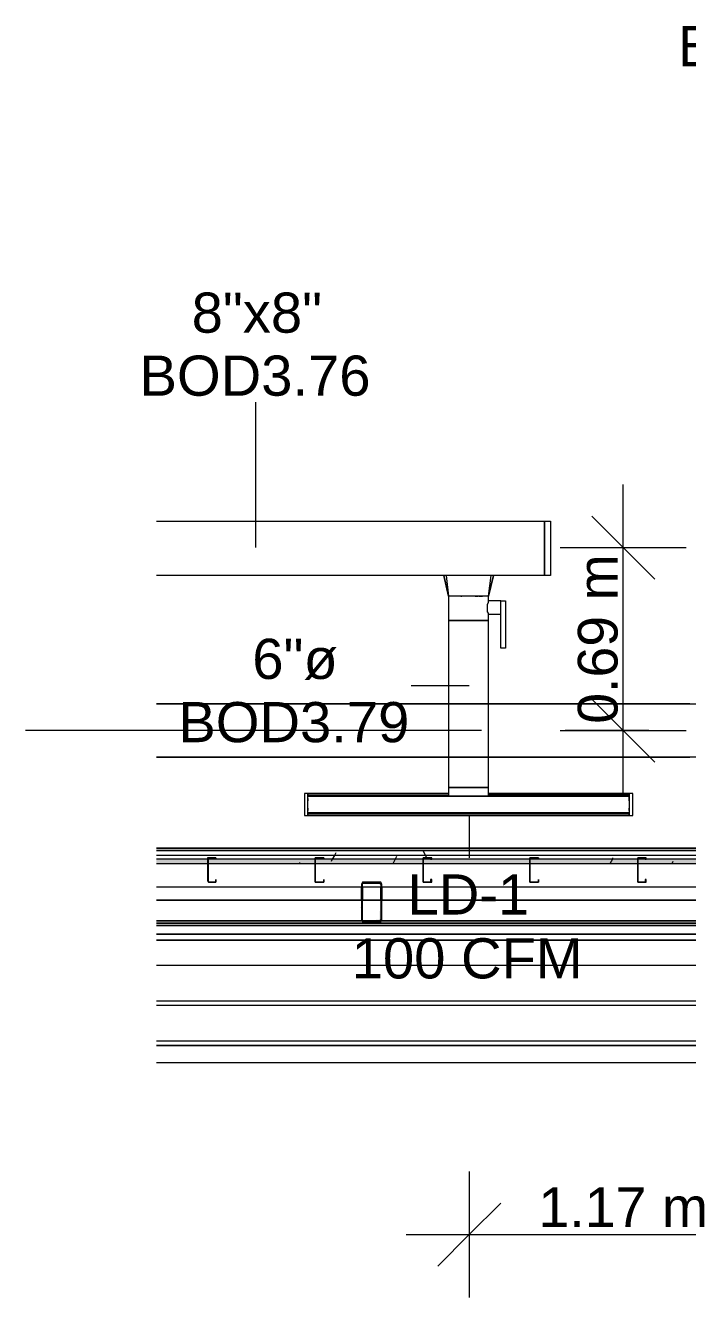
# Model space of a CAD drawing. Header units: metres. Extents: x -2 to 237, y -8 to 52.
# Drawn here: x 3.802 to 6.303, y 7.216 to 12.027 of the extents above; entities that cross this region are included whole.
import ezdxf

# ---------------------------------------------------------------- set-up
doc = ezdxf.new("R2010")
doc.units = ezdxf.units.M
doc.layers.add('HVAC - Ductos', color=5, linetype='Continuous', lineweight=0)
doc.layers.add('PDF2_Text', color=7, linetype='Continuous', lineweight=0)
doc.layers.add('PDF2_Geometry', color=7, linetype='Continuous', lineweight=0, true_color=0xaaaaaa)
doc.layers.add('PDF2_Solid Fills', color=7, linetype='Continuous', lineweight=0, true_color=0xffffff)
doc.styles.add('PDF Helvetica', font='')
doc.styles.get('PDF Helvetica').set_extended_font_data('Helvetica')

msp = doc.modelspace()

# ---------------------------------------------------------------- hatches: boundary and pattern name
at = {"layer": 'PDF2_Solid Fills', "lineweight": 0, "transparency": 33554559}
h = msp.add_hatch(color=256, dxfattribs=at)
h.paths.add_polyline_path([(4.4889, 8.8563), (4.4889, 8.8747), (4.2965, 8.8747), (4.2965, 8.8563)])
h.paths.add_polyline_path([(51.1672, 8.8747), (51.1672, 8.8563), (54.0034, 8.8563), (54.0034, 8.8747)])
h.paths.add_polyline_path([(54.0079, 8.8747), (54.0079, 8.8563), (56.033, 8.8563), (56.033, 8.8747)])
h.paths.add_polyline_path([(56.0376, 8.8747), (56.0376, 8.8563), (56.4317, 8.8563), (56.4317, 8.8747)])
h.paths.add_polyline_path([(49.1376, 8.8747), (49.1376, 8.8563), (51.1627, 8.8563), (51.1627, 8.8747)])
h.paths.add_polyline_path([(48.3266, 8.8747), (48.3266, 8.8563), (49.133, 8.8563), (49.133, 8.8747)])
h.paths.add_polyline_path([(46.2969, 8.8747), (46.2969, 8.8563), (48.322, 8.8563), (48.322, 8.8747)])
h.paths.add_polyline_path([(44.2672, 8.8747), (44.2672, 8.8563), (46.2923, 8.8563), (46.2923, 8.8747)])
h.paths.add_polyline_path([(43.4563, 8.8747), (43.4563, 8.8563), (44.2627, 8.8563), (44.2627, 8.8747)])
h.paths.add_polyline_path([(41.4266, 8.8747), (41.4266, 8.8563), (43.4517, 8.8563), (43.4517, 8.8747)])
h.paths.add_polyline_path([(39.3969, 8.8747), (39.3969, 8.8563), (41.422, 8.8563), (41.422, 8.8747)])
h.paths.add_polyline_path([(38.5859, 8.8747), (38.5859, 8.8563), (39.3923, 8.8563), (39.3923, 8.8747)])
h.paths.add_polyline_path([(36.5562, 8.8747), (36.5562, 8.8563), (38.5813, 8.8563), (38.5813, 8.8747)])
h.paths.add_polyline_path([(33.7156, 8.8747), (33.7156, 8.8563), (36.5516, 8.8563), (36.5516, 8.8747)])
h.paths.add_polyline_path([(31.6859, 8.8747), (31.6859, 8.8563), (33.711, 8.8563), (33.711, 8.8747)])
h.paths.add_polyline_path([(28.8453, 8.8747), (28.8453, 8.8563), (31.6813, 8.8563), (31.6813, 8.8747)])
h.paths.add_polyline_path([(26.8155, 8.8747), (26.8155, 8.8563), (28.8407, 8.8563), (28.8407, 8.8747)])
h.paths.add_polyline_path([(26.0046, 8.8747), (26.0046, 8.8563), (26.8109, 8.8563), (26.8109, 8.8747)])
h.paths.add_polyline_path([(23.9749, 8.8747), (23.9749, 8.8563), (26, 8.8563), (26, 8.8747)])
h.paths.add_polyline_path([(21.9452, 8.8747), (21.9452, 8.8563), (23.9703, 8.8563), (23.9703, 8.8747)])
h.paths.add_polyline_path([(21.1343, 8.8747), (21.1343, 8.8563), (21.9406, 8.8563), (21.9406, 8.8747)])
h.paths.add_polyline_path([(19.1046, 8.8747), (19.1046, 8.8563), (21.1297, 8.8563), (21.1297, 8.8747)])
h.paths.add_polyline_path([(17.0748, 8.8747), (17.0748, 8.8563), (19.1, 8.8563), (19.1, 8.8747)])
h.paths.add_polyline_path([(16.2639, 8.8747), (16.2639, 8.8563), (17.0702, 8.8563), (17.0702, 8.8747)])
h.paths.add_polyline_path([(14.2342, 8.8747), (14.2342, 8.8563), (16.2593, 8.8563), (16.2593, 8.8747)])
h.paths.add_polyline_path([(11.3936, 8.8747), (11.3936, 8.8563), (14.2296, 8.8563), (14.2296, 8.8747)])
h.paths.add_polyline_path([(9.3639, 8.8747), (9.3639, 8.8563), (11.389, 8.8563), (11.389, 8.8747)])
h.paths.add_polyline_path([(6.5232, 8.8747), (6.5232, 8.8563), (9.3593, 8.8563), (9.3593, 8.8747)])
h.paths.add_polyline_path([(4.4935, 8.8747), (4.4935, 8.8563), (6.5186, 8.8563), (6.5186, 8.8747)])
h = msp.add_hatch(color=256, dxfattribs=at)
h.paths.add_polyline_path([(5.1441, 8.7785), (5.1396, 8.6456), (5.0754, 8.641), (5.1441, 8.6365), (5.1441, 8.641), (5.1487, 8.7785)])
h.paths.add_polyline_path([(5.1487, 8.7831), (5.1487, 8.7876), (5.08, 8.7876)])
h.paths.add_polyline_path([(5.0754, 8.7785), (5.0708, 8.7785), (5.0708, 8.6456)])

# ---------------------------------------------------------------- linework, layer by layer
at = {"layer": 'HVAC - Ductos', "lineweight": 0}
for points in [[(4.6722, 10.0522), (4.6722, 10.602)], [(6.0605, 9.1221), (6.0605, 10.2905)], [(4.2965, 10.153), (5.7626, 10.153), (5.7626, 9.9468), (4.2965, 9.9468)], [(5.9413, 10.1713), (6.0605, 10.0522), (6.1796, 9.933)], [(5.8222, 10.0522), (6.0605, 10.0522), (6.2988, 10.0522)], [(5.4007, 9.9468), (5.3915, 9.9468), (5.387, 9.9468), (5.3824, 9.9468)], [(5.3824, 9.9468), (5.4007, 9.8689), (5.3824, 9.9468)], [(5.3824, 9.9468), (5.3824, 9.9468)], [(5.3915, 9.9468), (5.4007, 9.8689)], [(5.3961, 9.9468), (5.3961, 9.9468)], [(5.5702, 9.9468), (5.5519, 9.8689), (5.5473, 9.8689), (5.5427, 9.8689), (5.529, 9.8689), (5.5153, 9.8689), (5.4969, 9.8689), (5.4786, 9.8689), (5.4557, 9.8689), (5.4374, 9.8689), (5.4236, 9.8689), (5.4099, 9.8689), (5.4053, 9.8689), (5.4007, 9.8689), (5.4007, 9.7773), (5.4007, 9.145), (5.4053, 9.145), (5.4099, 9.145), (5.4236, 9.145), (5.4374, 9.145), (5.4557, 9.145), (5.4786, 9.145), (5.4969, 9.145), (5.5153, 9.145), (5.529, 9.145), (5.5427, 9.145), (5.5473, 9.145), (5.5519, 9.145), (5.5519, 9.7773), (5.5427, 9.7773), (5.529, 9.7773), (5.5153, 9.7773), (5.4969, 9.7773), (5.4786, 9.7773), (5.4557, 9.7773), (5.4374, 9.7773), (5.4236, 9.7773), (5.4099, 9.7773), (5.4007, 9.7773), (5.4099, 9.7773), (5.4236, 9.7773), (5.4374, 9.7773), (5.4557, 9.7773), (5.4786, 9.7773), (5.4969, 9.7773), (5.5153, 9.7773), (5.529, 9.7773), (5.5427, 9.7773), (5.5519, 9.7773), (5.5519, 9.8002), (5.5977, 9.8002), (5.5977, 9.8047), (5.5977, 9.8093), (5.5977, 9.8185), (5.5977, 9.8231), (5.5977, 9.8323), (5.5977, 9.8369), (5.5977, 9.8414), (5.5977, 9.846), (5.5977, 9.8505), (5.5519, 9.8505), (5.5519, 9.8689), (5.5611, 9.9468)], [(5.4236, 9.9468), (5.4053, 9.9468)], [(5.5473, 9.9468), (5.529, 9.9468), (5.5244, 9.9468), (5.5198, 9.9468), (5.5107, 9.9468), (5.4969, 9.9468), (5.4923, 9.9468), (5.4877, 9.9468), (5.4649, 9.9468), (5.4603, 9.9468), (5.4557, 9.9468), (5.4419, 9.9468), (5.4328, 9.9468), (5.4282, 9.9468)], [(5.5519, 9.8689), (5.5702, 9.9468), (5.5657, 9.9468), (5.5611, 9.9468), (5.5519, 9.9468)], [(5.5702, 9.9468), (5.5702, 9.9468)], [(5.4053, 9.8689), (5.4053, 9.8689)], [(5.4053, 9.8689), (5.4053, 9.8689)], [(5.5519, 9.8002), (5.5519, 9.8047), (5.5473, 9.8093), (5.5473, 9.8185), (5.5473, 9.8277), (5.5473, 9.8369), (5.5519, 9.846), (5.5519, 9.8505)], [(5.4786, 9.5298), (5.2586, 9.5298)], [(5.9413, 9.4794), (6.0605, 9.3604), (6.1796, 9.2412)], [(5.8222, 9.3604), (6.0605, 9.3604), (6.2988, 9.3604)], [(5.5519, 9.145), (5.5519, 9.145)], [(4.8692, 9.0992), (4.8692, 9.1221), (4.8692, 9.1175), (5.4007, 9.1175)], [(5.4007, 9.1221), (4.8692, 9.1221)], [(6.0834, 9.0992), (6.0834, 9.1221), (6.0834, 9.1175), (5.5519, 9.1175)], [(6.0834, 9.1221), (5.5519, 9.1221)], [(6.0834, 9.0625), (6.0834, 9.0396), (6.0834, 9.0442), (4.8692, 9.0442), (4.8692, 9.0396), (4.8692, 9.0625)], [(4.8692, 9.0396), (6.0834, 9.0396)], [(5.4786, 9.0396), (5.4786, 8.8792)]]:
    msp.add_lwpolyline(points, dxfattribs=at)
for points in [[(5.7856, 10.153), (5.7856, 9.9468), (5.7626, 9.9468), (5.7626, 10.153)], [(5.4465, 9.8689), (5.4511, 9.8689)], [(5.5015, 9.8689), (5.5061, 9.8689), (5.5107, 9.8689), (5.5061, 9.8689)], [(5.5153, 9.8689), (5.529, 9.8689)], [(5.6161, 9.6719), (5.5977, 9.6719), (5.5977, 9.8505), (5.6161, 9.8505)], [(5.4007, 9.1129), (5.4053, 9.1129), (5.4099, 9.1129), (5.4236, 9.1129), (5.4374, 9.1129), (5.4557, 9.1129), (5.4786, 9.1129), (5.4969, 9.1129), (5.5153, 9.1129), (5.529, 9.1129), (5.5427, 9.1129), (5.5473, 9.1129), (5.5519, 9.1129), (5.5519, 9.145), (5.5427, 9.145), (5.529, 9.145), (5.5153, 9.145), (5.4969, 9.145), (5.4786, 9.145), (5.4557, 9.145), (5.4374, 9.145), (5.4236, 9.145), (5.4099, 9.145), (5.4007, 9.145)], [(4.8555, 9.0396), (4.8692, 9.0396), (4.8692, 9.1221), (4.8555, 9.1221)], [(4.8692, 9.1129), (6.0834, 9.1129), (4.8692, 9.1129), (6.0834, 9.1129), (6.0834, 9.0488), (4.8692, 9.0488)], [(4.8692, 9.1038), (4.8692, 9.0992), (4.8692, 9.0946), (4.8692, 9.0992)], [(6.0971, 9.0396), (6.0971, 9.1221), (6.0834, 9.1221), (6.0834, 9.0396)], [(6.0834, 9.0946), (6.0834, 9.0992), (6.0834, 9.1038), (6.0834, 9.0992)], [(4.8692, 9.0671), (4.8692, 9.0625), (4.8692, 9.058), (4.8692, 9.0625)], [(6.0834, 9.058), (6.0834, 9.0625), (6.0834, 9.0671), (6.0834, 9.0625)]]:
    msp.add_lwpolyline(points, close=True, dxfattribs=at)
at = {"layer": 'HVAC - Ductos', "color": 252, "lineweight": 0, "true_color": 0x939598}
for points in [[(5.4786, 7.6926), (5.4786, 7.4543), (5.4786, 7.2161)], [(5.5977, 7.5735), (5.4786, 7.4543), (5.3595, 7.3352)], [(5.2404, 7.4543), (6.6423, 7.4543), (7.9252, 7.4543), (10.0741, 7.4543), (12.2457, 7.4543), (14.445, 7.4543), (15.8378, 7.4543), (17.1253, 7.4543), (19.1596, 7.4543), (21.4824, 7.4543), (23.6404, 7.4543), (26.6002, 7.4543)]]:
    msp.add_lwpolyline(points, dxfattribs=at)
at = {"layer": 'PDF2_Geometry', "lineweight": 0}
for points in [[(6.3124, 9.4612), (4.2965, 9.4612), (6.4178, 9.4612)], [(4.2736, 9.3604), (3.8017, 9.3604)], [(5.5244, 9.3604), (4.2736, 9.3604)], [(6.1567, 9.3604), (5.8406, 9.3604)], [(6.4178, 9.2595), (4.2965, 9.2595), (6.3124, 9.2595)], [(4.2965, 8.9068), (6.5415, 8.9068)], [(6.5415, 8.9068), (4.2965, 8.9068)], [(4.2965, 8.9068), (6.5415, 8.9068)], [(56.4317, 8.9068), (4.2965, 8.9068)], [(56.4317, 8.8884), (4.2965, 8.8884)], [(4.4889, 8.8747), (4.2965, 8.8747)], [(4.4889, 8.8563), (4.2965, 8.8563)], [(6.5186, 8.8747), (6.1155, 8.8747), (5.7077, 8.8747), (5.3045, 8.8747), (4.8967, 8.8747), (4.4935, 8.8747)], [(6.5186, 8.8563), (6.1155, 8.8563), (5.7077, 8.8563), (5.3045, 8.8563), (4.8967, 8.8563), (4.4935, 8.8563)], [(4.2965, 8.7693), (56.4317, 8.7693)], [(5.0708, 8.7189), (5.0708, 8.7693)], [(5.0754, 8.7693), (5.0754, 8.7189)], [(5.1441, 8.7647), (5.1487, 8.7693), (5.1487, 8.7189)], [(5.1441, 8.7189), (5.1441, 8.7693)], [(5.0708, 8.6914), (5.0754, 8.696)], [(5.1396, 8.6365), (5.1396, 8.641)], [(5.1441, 8.641), (5.1487, 8.6456)], [(5.0708, 8.5677), (5.1487, 8.5677)], [(4.2965, 8.1049), (6.6469, 8.1049), (6.6469, 8.1141), (6.6469, 8.1233), (6.6469, 8.137), (6.6469, 8.1507), (6.6469, 8.1691), (4.2965, 8.1691), (6.6332, 8.1691), (6.6332, 8.499), (6.6286, 8.499), (6.6423, 8.499), (6.6469, 8.499), (6.6469, 8.1691), (6.6423, 8.1691), (9.7121, 8.1691), (9.7075, 8.1691), (12.7773, 8.1691), (12.7727, 8.1691), (15.8424, 8.1691)], [(6.6332, 8.4715), (4.2965, 8.4715)], [(4.2965, 8.3386), (6.6332, 8.3386)], [(6.6332, 8.3203), (4.2965, 8.3203)], [(4.2965, 8.1874), (6.6332, 8.1874)]]:
    msp.add_lwpolyline(points, dxfattribs=at)
for points in [[(4.2965, 8.9159), (6.5415, 8.9159)], [(4.2965, 8.9068), (6.5415, 8.9068)], [(4.521, 8.8792), (4.4935, 8.8792), (4.4889, 8.8792), (4.4889, 8.7922), (4.4935, 8.7876), (4.521, 8.7876), (4.521, 8.7968), (4.521, 8.7876), (4.4935, 8.7876), (4.4935, 8.7922), (4.4935, 8.8792), (4.521, 8.8792), (4.521, 8.8747)], [(4.9288, 8.8792), (4.8967, 8.8792), (4.8967, 8.7922), (4.8967, 8.7876), (4.9288, 8.7876), (4.9288, 8.7968), (4.9288, 8.7876), (4.8967, 8.7876), (4.8967, 8.7922), (4.8967, 8.8792), (4.9288, 8.8792), (4.9288, 8.8747)], [(5.3366, 8.8792), (5.3045, 8.8792), (5.3045, 8.7922), (5.3045, 8.7876), (5.3366, 8.7876), (5.3366, 8.7968), (5.332, 8.7968), (5.332, 8.7876), (5.3045, 8.7876), (5.3045, 8.7922), (5.3045, 8.8792), (5.332, 8.8792), (5.332, 8.8747), (5.3366, 8.8747)], [(5.7398, 8.8792), (5.7123, 8.8792), (5.7077, 8.8792), (5.7077, 8.7922), (5.7077, 8.7876), (5.7123, 8.7876), (5.7398, 8.7876), (5.7398, 8.7968), (5.7398, 8.7876), (5.7123, 8.7876), (5.7077, 8.7876), (5.7077, 8.7922), (5.7077, 8.8792), (5.7123, 8.8792), (5.7398, 8.8792), (5.7398, 8.8747)], [(6.1475, 8.8792), (6.1155, 8.8792), (6.1155, 8.7922), (6.1155, 8.7876), (6.1475, 8.7876), (6.1475, 8.7968), (6.1429, 8.7968), (6.1429, 8.7876), (6.1155, 8.7876), (6.1155, 8.7922), (6.1155, 8.8792), (6.1429, 8.8792), (6.1429, 8.8747), (6.1475, 8.8747)], [(5.0708, 8.6456), (5.0754, 8.6365), (5.08, 8.6365), (5.1396, 8.6365), (5.1441, 8.6365), (5.1487, 8.6456), (5.1487, 8.7785), (5.1441, 8.7876), (5.1396, 8.7876), (5.08, 8.7876), (5.0754, 8.7876), (5.0708, 8.7785)], [(5.1396, 8.641), (5.08, 8.641), (5.0754, 8.641), (5.0754, 8.6456), (5.0754, 8.7785), (5.0754, 8.7831), (5.08, 8.7831), (5.1396, 8.7831), (5.1441, 8.7785), (5.1441, 8.6456)], [(4.2965, 8.7189), (5.0708, 8.7189)], [(5.0754, 8.7189), (5.1075, 8.7189)], [(5.1075, 8.7189), (5.1441, 8.7189)], [(5.1487, 8.7189), (6.5645, 8.7189)], [(5.0708, 8.641), (4.2965, 8.641)], [(5.1075, 8.6319), (4.2965, 8.6319)], [(5.1075, 8.6227), (4.2965, 8.6227)], [(5.1075, 8.641), (5.0754, 8.641)], [(5.1441, 8.641), (5.1075, 8.641)], [(6.5782, 8.6319), (5.1075, 8.6319)], [(6.5782, 8.6227), (5.1075, 8.6227)], [(6.5691, 8.641), (5.1487, 8.641)], [(5.1075, 8.5906), (4.2965, 8.5906)], [(5.1075, 8.5677), (4.2965, 8.5677)], [(6.5782, 8.5906), (5.1075, 8.5906)], [(6.5782, 8.5677), (5.1075, 8.5677)]]:
    msp.add_lwpolyline(points, close=True, dxfattribs=at)
at = {"layer": 'PDF2_Geometry', "color": 254, "lineweight": 0, "true_color": 0xeaeaea}
for points in [[(5.3182, 8.8747), (5.3182, 8.8792), (5.3136, 8.8884), (5.3045, 8.9068)], [(4.8372, 8.8609), (4.8372, 8.8563)], [(4.9746, 8.8976), (4.97, 8.8884), (4.9609, 8.8747), (4.9563, 8.8655)], [(5.2037, 8.8838), (5.1991, 8.8747), (5.19, 8.8563)], [(6.0193, 8.8792), (6.0193, 8.8747), (6.0101, 8.8563)], [(6.2483, 8.8655), (6.2437, 8.8563)]]:
    msp.add_lwpolyline(points, dxfattribs=at)
at = {"layer": 'PDF2_Geometry', "color": 254, "lineweight": 0, "true_color": 0xd2d2d2}
for points in [[(5.7077, 8.8243), (5.7077, 8.8289)], [(5.3045, 8.8014), (5.3045, 8.8014)]]:
    msp.add_lwpolyline(points, dxfattribs=at)

# ---------------------------------------------------------------- texts
at = {"layer": 'PDF2_Text', "lineweight": 0, "char_height": 0.1519, "attachment_point": 4, "style": 'PDF Helvetica'}
for s, insert in [('BOD3.71', (6.2671, 11.948)), ('8"x8"', (4.4297, 10.94)), ('BOD3.76', (4.2327, 10.7017)), ('6"ø', (4.6588, 9.6296)), ('BOD3.79', (4.3793, 9.3913)), ('LD-1', (5.2453, 8.7407)), ('100 CFM', (5.0345, 8.4979))]:
    msp.add_mtext(s, dxfattribs=dict(at, insert=insert))
at = {"layer": 'PDF2_Text', "lineweight": 0, "insert": (5.9649, 9.3863), "char_height": 0.15002, "attachment_point": 4, "rotation": 90, "style": 'PDF Helvetica'}
msp.add_mtext('0.69 m', dxfattribs=at)
at = {"layer": 'PDF2_Text', "color": 252, "lineweight": 0, "true_color": 0x939598, "insert": (5.7401, 7.5579), "char_height": 0.15002, "attachment_point": 4, "style": 'PDF Helvetica'}
msp.add_mtext('1.17 m', dxfattribs=at)

doc.saveas('drawing.dxf')
